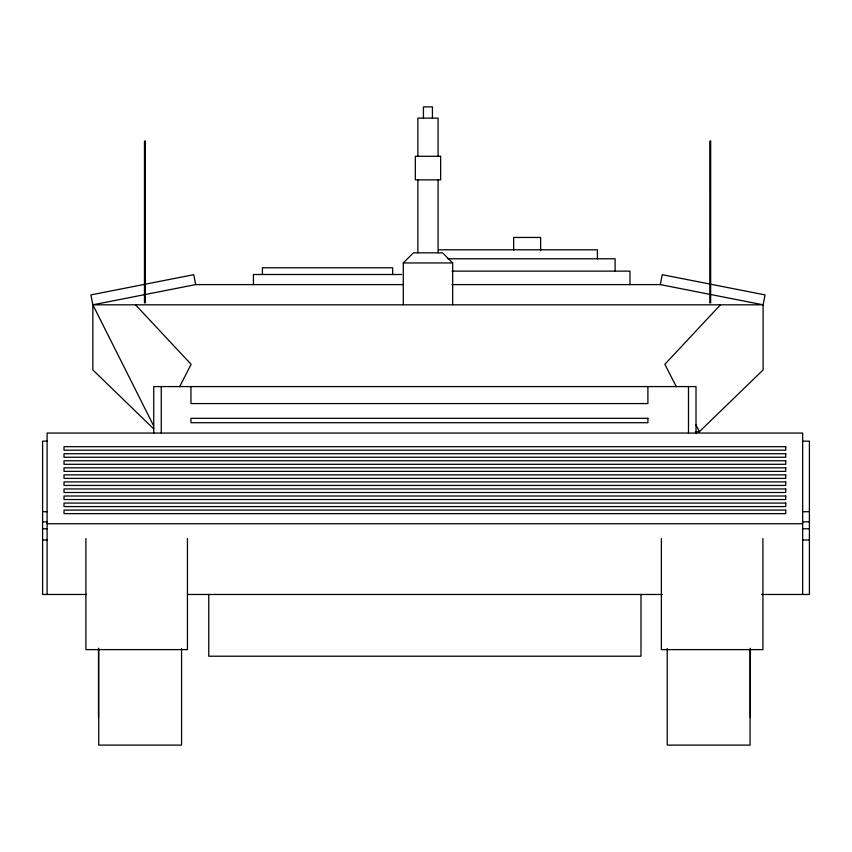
<?xml version="1.0" encoding="UTF-8"?>
<svg xmlns="http://www.w3.org/2000/svg" width="852" height="852" viewBox="0 0 852 852"><rect width="100%" height="100%" fill="white"/><g stroke="black" fill="none" stroke-linecap="round" stroke-linejoin="round"><path stroke-width="1.28" d="M452.05 284.6L660.289 284.6L662.238 274.685L765.053 294.898L763.104 304.814L763.104 369.928L699.396 431.676L695.413 431.676M179.602 386.765L191.114 364.315L135.521 304.814M720.441 304.814L664.848 364.315L676.371 386.765M403.284 304.814L403.284 262.948L413.412 252.842L442.561 252.842L452.678 262.948L452.678 304.814M153.711 428.907L92.857 369.928L92.857 304.814L195.683 284.6L403.486 284.6M438.503 249.796L597.412 249.796L597.412 258.784M447.864 258.784L615.101 258.784L615.101 271.128M403.284 262.948L452.678 262.948M452.018 271.128L629.979 271.128L629.979 284.6M401.633 274.504L253.438 274.504L253.438 284.6M195.683 284.6L193.734 274.685L90.908 294.898L92.857 304.814L763.104 304.814L660.289 284.6M47.094 441.176L42.6 441.176L42.6 594.472L86.606 594.472M802.659 441.176L809.4 441.176L809.4 594.472L761.496 594.472M42.6 511.722L47.094 511.722M802.659 511.722L809.4 511.722M42.6 521.829L47.094 521.829M802.659 521.829L809.4 521.829M47.094 523.735L802.659 523.735M42.6 528.772L47.094 528.772M802.659 528.772L809.4 528.772M42.6 539.998L47.094 539.998M802.659 539.998L809.4 539.998M187.493 594.472L662.217 594.472M695.764 424.584L699.396 431.676M92.857 304.814L153.594 425.744M802.659 594.472L802.659 433.05L47.094 433.05L47.094 594.472M762.913 538.549L762.913 649.618L661.376 649.618L661.376 538.549M750.314 648.244L750.314 717.554M750.079 649.096L750.079 745.106L667.233 745.106L667.233 648.489M696.009 433.05L696.009 386.574L153.743 386.574L153.743 433.05M688.491 386.574L688.491 433.05M647.903 386.574L647.903 403.571L190.944 403.571L190.944 386.574M640.992 594.472L640.992 656.21L208.761 656.21L208.761 594.472M540.637 250.648L540.637 237.452L513.66 237.452L513.66 250.403M438.088 156.299L438.088 118.119L417.874 118.119L417.874 156.299M438.088 179.868L438.088 252.842M432.433 118.119L432.433 106.894L423.444 106.894L423.444 118.119M417.874 179.868L417.874 252.842M392.655 274.504L392.655 267.762L262.427 267.762L262.427 274.504M187.44 538.549L187.44 649.618L85.903 649.618L85.903 538.549M181.572 648.489L181.572 745.106L98.736 745.106L98.736 648.489M161.262 386.574L161.262 433.05M98.491 648.244L98.491 717.554M145.341 141.187L144.478 141.187L144.457 302.854L145.341 302.854L145.362 141.187M710.664 141.187L709.791 141.187L709.78 302.854L710.664 302.854L710.674 141.187M440.644 156.299L415.329 156.299L415.329 179.868L440.644 179.868L440.644 156.299M647.903 418.311L190.944 418.311L190.944 422.709L647.903 422.709L647.903 418.311M785.736 446.682L64.017 446.682L64.017 450.207L785.736 450.207L785.736 446.682M785.736 453.733L64.017 453.733L64.017 457.247L785.736 457.247L785.736 453.733M785.736 460.772L64.017 460.772L64.017 464.297L785.736 464.297L785.736 460.772M785.736 467.823L64.017 467.823L64.017 471.348L785.736 471.348L785.736 467.823M785.736 474.873L64.017 474.873L64.017 478.398L785.736 478.398L785.736 474.873M785.736 481.912L64.017 481.912L64.017 485.438L785.736 485.438L785.736 481.912M785.736 488.963L64.017 488.963L64.017 492.488L785.736 492.488L785.736 488.963M785.736 496.013L64.017 496.013L64.017 499.538L785.736 499.538L785.736 496.013M785.736 503.063L64.017 503.063L64.017 506.578L785.736 506.578L785.736 503.063M785.736 510.103L64.017 510.103L64.017 513.628L785.736 513.628L785.736 510.103"/></g></svg>
